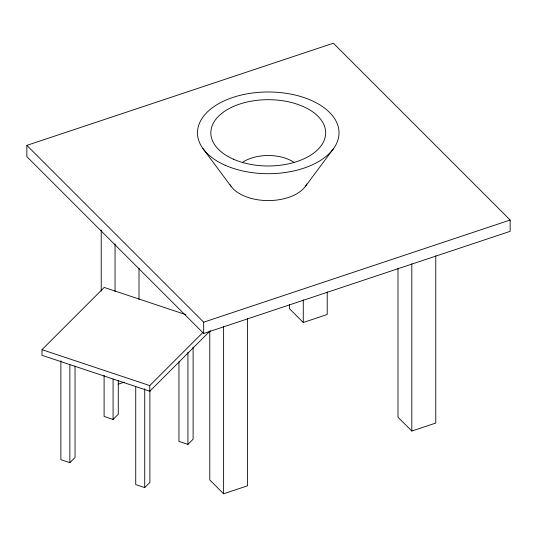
<?xml version="1.0" encoding="UTF-8"?>
<svg xmlns="http://www.w3.org/2000/svg" width="537" height="537" viewBox="0 0 537 537"><rect width="100%" height="100%" fill="white"/><g stroke="black" fill="none" stroke-linecap="round" stroke-linejoin="round"><path stroke-width="0.81" d="M305.54 186.185L333.665 148.44M210.229 330.792L149.776 391.238L41.993 355.313L41.993 349.668L104.218 287.443L185.849 314.648M60.882 360.77L60.882 459.659L69.864 462.652L75.052 457.464L75.052 366.12M104.097 375.383L104.097 416.443L113.079 419.437L118.268 414.249L118.268 380.733M149.776 391.238L149.776 385.593L203.114 332.255M135.733 386.559L135.733 484.609L144.715 487.603L149.897 482.414L149.897 391.07M178.949 361.784L178.949 441.394L187.93 444.388L193.112 439.199L193.112 347.016M26.85 145.366L333.323 43.215L510.15 220.036L510.15 231.333L203.677 333.484L26.85 156.656L26.85 145.366L203.677 322.193L203.677 333.484M203.677 322.193L510.15 220.036M118.14 384.203L124.322 382.143M289.443 304.486L289.443 308.668L303.271 322.495L327.221 314.507L327.221 291.927M209.779 331.087L209.779 479.957L223.607 493.785L247.557 485.804L247.557 318.528M397.998 268.346L397.998 417.222L411.825 431.05L435.776 423.062L435.776 255.787M41.993 349.668L149.776 385.593M202.885 148.501L230.991 186.218M411.825 263.774L411.825 431.05M303.271 299.908L303.271 322.495M223.607 326.509L223.607 493.785M187.93 352.205L187.93 444.388M144.715 388.714L144.715 487.603M139.002 268.52L139.002 299.465M115.052 243.885L115.052 291.557M113.079 379.209L113.079 419.437M101.225 230.058L101.225 291.114M69.864 364.603L69.864 462.652M306.862 184.037A40.342 23.292 0 0 1 268.95 200.576A40.342 23.292 0 0 1 230.064 184.795M242.596 162.288A33.878 19.56 0 0 1 293.873 162.268M225.211 165.275A70.777 40.866 0 0 0 338.431 138.137A70.777 40.866 0 0 0 241.113 95.096A70.777 40.866 0 0 0 225.211 165.275M233.333 159.153A57.425 33.153 0 0 0 325.187 137.136A57.425 33.153 0 0 0 246.235 102.218A57.425 33.153 0 0 0 233.333 159.153"/></g></svg>
